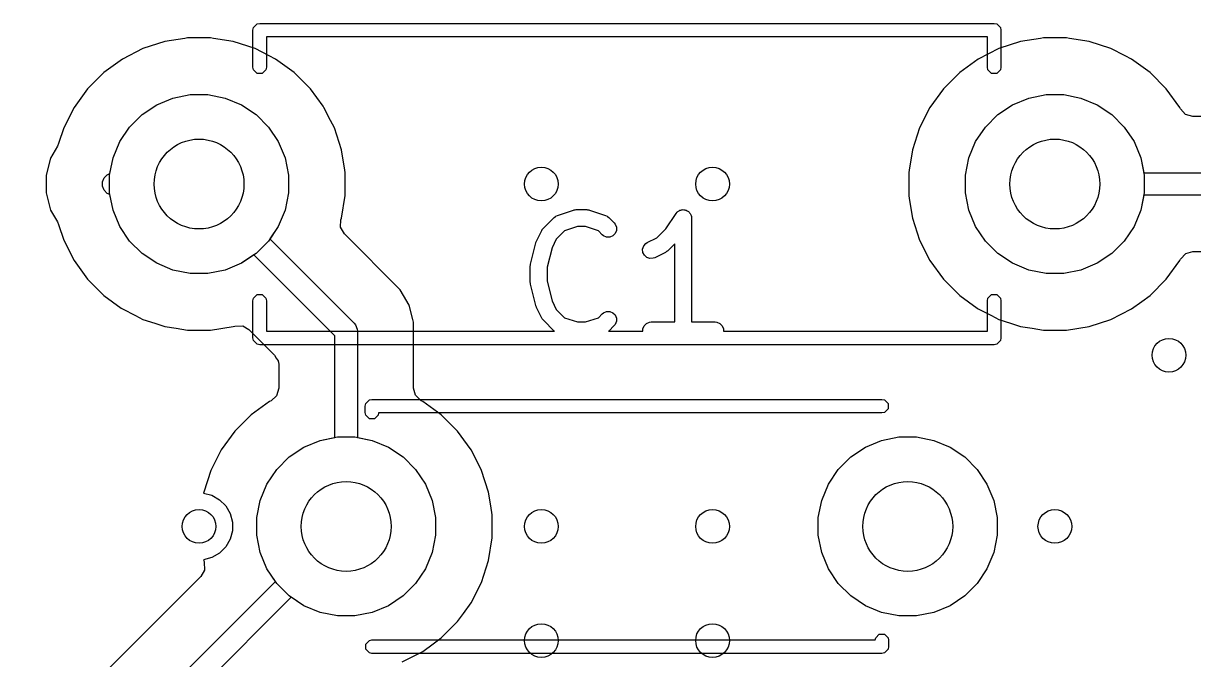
# Model space of a CAD drawing. Header units: inches. Extents: x 5.59 to 6.78, y -5.65 to -2.26.
# Drawn here: x 5.969 to 6.3792, y -4.5823 to -4.3593 of the extents above; entities that cross this region are included whole.
import ezdxf

# ---------------------------------------------------------------- set-up
doc = ezdxf.new("R2010")
doc.units = ezdxf.units.IN
doc.header["$MEASUREMENT"] = 0
for name, color, linetype, true_color in [('Edge.Cuts', 31, 'CONTINUOUS', 0xffb86c), ('F.Cu', 11, 'CONTINUOUS', 0xff5555), ('F.Mask', 191, 'CONTINUOUS', 0xbd93f9), ('F.Silkscreen', 141, 'CONTINUOUS', 0x8be9fd)]:
    doc.layers.add(name, color=color, linetype=linetype, true_color=true_color)

msp = doc.modelspace()

# ---------------------------------------------------------------- linework, layer by layer
at = {"layer": 'Edge.Cuts'}
for centre in [(6.03055, -4.41559), (6.03055, -4.41559), (6.33055, -4.41559), (6.33055, -4.41559), (6.08213, -4.53559), (6.08213, -4.53559), (6.27898, -4.53559), (6.27898, -4.53559)]:
    msp.add_circle(centre, 0.01575, dxfattribs=at)
at = {"layer": 'F.Cu', "linetype": 'CONTINUOUS'}
for p, q in [((6.02652, -4.36439), (6.02556, -4.36454)), ((6.03458, -4.36439), (6.02652, -4.36439)), ((6.03567, -4.36456), (6.03458, -4.36439)), ((6.32652, -4.36439), (6.32556, -4.36454)), ((6.33458, -4.36439), (6.32652, -4.36439)), ((6.33567, -4.36456), (6.33458, -4.36439)), ((6.0109, -4.36814), (6.00372, -4.3718)), ((6.01856, -4.36565), (6.0109, -4.36814)), ((6.02556, -4.36454), (6.01856, -4.36565)), ((6.04254, -4.36565), (6.03567, -4.36456)), ((6.05021, -4.36814), (6.04254, -4.36565)), ((6.05514, -4.37066), (6.05021, -4.36814)), ((6.3109, -4.36814), (6.30372, -4.3718)), ((6.31856, -4.36565), (6.3109, -4.36814)), ((6.32556, -4.36454), (6.31856, -4.36565)), ((6.34254, -4.36565), (6.33567, -4.36456)), ((6.35021, -4.36814), (6.34254, -4.36565)), ((6.35514, -4.37066), (6.35021, -4.36814)), ((6.00372, -4.3718), (5.9972, -4.37654)), ((6.05739, -4.3718), (6.05514, -4.37066)), ((6.06391, -4.37654), (6.05739, -4.3718)), ((6.05739, -4.3718), (6.05739, -4.3718)), ((6.05739, -4.3718), (6.05739, -4.3718)), ((6.30372, -4.3718), (6.2972, -4.37654)), ((6.35739, -4.3718), (6.35514, -4.37066)), ((6.36391, -4.37654), (6.35739, -4.3718)), ((6.35739, -4.3718), (6.35739, -4.3718)), ((6.35739, -4.3718), (6.35739, -4.3718)), ((5.9972, -4.37654), (5.9915, -4.38224)), ((6.06961, -4.38224), (6.06391, -4.37654)), ((6.2972, -4.37654), (6.2915, -4.38224)), ((6.36961, -4.38224), (6.36391, -4.37654)), ((5.9915, -4.38224), (5.98676, -4.38876)), ((6.02141, -4.38545), (6.02746, -4.38425)), ((6.02746, -4.38425), (6.03364, -4.38425)), ((6.03364, -4.38425), (6.03969, -4.38545)), ((6.07404, -4.38834), (6.06961, -4.38224)), ((6.2915, -4.38224), (6.28676, -4.38876)), ((6.32141, -4.38545), (6.32746, -4.38425)), ((6.32746, -4.38425), (6.33364, -4.38425)), ((6.33364, -4.38425), (6.33969, -4.38545)), ((6.37434, -4.38876), (6.36961, -4.38224)), ((5.98676, -4.38876), (5.9831, -4.39594)), ((6.01057, -4.39124), (6.0157, -4.38781)), ((6.0157, -4.38781), (6.02141, -4.38545)), ((6.03969, -4.38545), (6.0454, -4.38781)), ((6.0454, -4.38781), (6.05053, -4.39124)), ((6.07434, -4.38876), (6.07404, -4.38834)), ((6.07667, -4.39333), (6.07434, -4.38876)), ((6.28676, -4.38876), (6.2831, -4.39594)), ((6.31057, -4.39124), (6.3157, -4.38781)), ((6.3157, -4.38781), (6.32141, -4.38545)), ((6.33969, -4.38545), (6.3454, -4.38781)), ((6.3454, -4.38781), (6.35053, -4.39124)), ((6.37461, -4.38928), (6.37434, -4.38876)), ((6.37434, -4.38876), (6.37434, -4.38876)), ((6.37434, -4.38876), (6.37434, -4.38876)), ((6.0062, -4.39561), (6.01057, -4.39124)), ((6.05053, -4.39124), (6.0549, -4.39561)), ((6.3062, -4.39561), (6.31057, -4.39124)), ((6.35053, -4.39124), (6.3549, -4.39561)), ((6.37632, -4.39117), (6.37461, -4.38928)), ((6.37896, -4.39195), (6.37632, -4.39117)), ((6.43512, -4.39195), (6.37896, -4.39195)), ((5.9831, -4.39594), (5.98133, -4.40138)), ((6.00277, -4.40074), (6.0062, -4.39561)), ((6.0549, -4.39561), (6.05833, -4.40074)), ((6.078, -4.39594), (6.07667, -4.39333)), ((6.08049, -4.4036), (6.078, -4.39594)), ((6.2831, -4.39594), (6.28061, -4.4036)), ((6.30277, -4.40074), (6.3062, -4.39561)), ((6.3549, -4.39561), (6.35833, -4.40074)), ((5.98133, -4.40138), (5.98092, -4.40231)), ((6.00041, -4.40645), (6.00277, -4.40074)), ((6.05833, -4.40074), (6.06069, -4.40645)), ((6.30041, -4.40645), (6.30277, -4.40074)), ((6.35833, -4.40074), (6.36069, -4.40645)), ((5.98092, -4.40231), (5.97852, -4.40647)), ((6.08162, -4.41074), (6.08049, -4.4036)), ((6.28061, -4.4036), (6.27948, -4.41074)), ((5.97852, -4.40647), (5.97691, -4.41248)), ((5.97852, -4.40647), (5.97852, -4.40647)), ((5.99932, -4.41192), (6.00041, -4.40645)), ((6.06069, -4.40645), (6.0619, -4.4125)), ((6.29921, -4.4125), (6.30041, -4.40645)), ((6.36069, -4.40645), (6.36173, -4.41165)), ((5.97691, -4.41248), (5.97691, -4.4187)), ((5.99669, -4.41482), (5.99728, -4.4134)), ((5.99728, -4.4134), (5.99836, -4.41232)), ((5.99836, -4.41232), (5.99932, -4.41192)), ((6.0619, -4.4125), (6.0619, -4.41868)), ((6.08175, -4.41156), (6.08162, -4.41074)), ((6.08175, -4.41962), (6.08175, -4.41156)), ((6.27948, -4.41074), (6.27935, -4.41156)), ((6.27935, -4.41156), (6.27935, -4.41962)), ((6.29921, -4.41868), (6.29921, -4.4125)), ((6.36173, -4.41165), (6.46359, -4.41165)), ((5.99669, -4.41636), (5.99669, -4.41482)), ((5.99728, -4.41778), (5.99669, -4.41636)), ((5.99836, -4.41886), (5.99728, -4.41778)), ((5.97691, -4.4187), (5.97791, -4.42243)), ((5.99932, -4.41926), (5.99836, -4.41886)), ((6.00041, -4.42473), (5.99932, -4.41926)), ((6.0619, -4.41868), (6.06069, -4.42473)), ((6.08049, -4.42758), (6.08175, -4.41962)), ((6.27935, -4.41962), (6.27952, -4.42071)), ((6.27952, -4.42071), (6.28061, -4.42758)), ((6.30041, -4.42473), (6.29921, -4.41868)), ((6.36173, -4.41953), (6.36069, -4.42473)), ((6.47016, -4.41953), (6.36173, -4.41953)), ((5.97791, -4.42243), (5.97852, -4.42472)), ((5.97852, -4.42472), (5.97852, -4.42472)), ((5.97852, -4.42472), (5.98092, -4.42887)), ((6.00277, -4.43044), (6.00041, -4.42473)), ((6.06069, -4.42473), (6.05833, -4.43044)), ((6.30277, -4.43044), (6.30041, -4.42473)), ((6.36069, -4.42473), (6.35833, -4.43044)), ((5.98092, -4.42887), (5.98133, -4.4298)), ((5.98133, -4.4298), (5.9831, -4.43525)), ((6.08018, -4.43069), (6.08031, -4.42814)), ((6.08031, -4.42814), (6.08049, -4.42758)), ((6.28061, -4.42758), (6.2831, -4.43525)), ((6.0062, -4.43557), (6.00277, -4.43044)), ((6.05833, -4.43044), (6.05538, -4.43485)), ((6.0815, -4.4331), (6.08018, -4.43069)), ((6.10104, -4.45265), (6.0815, -4.4331)), ((6.3062, -4.43557), (6.30277, -4.43044)), ((6.35833, -4.43044), (6.3549, -4.43557)), ((5.9831, -4.43525), (5.98676, -4.44243)), ((6.01057, -4.43994), (6.0062, -4.43557)), ((6.05538, -4.43485), (6.08491, -4.46438)), ((6.2831, -4.43525), (6.28676, -4.44243)), ((6.31057, -4.43994), (6.3062, -4.43557)), ((6.3549, -4.43557), (6.35053, -4.43994)), ((5.98676, -4.44243), (5.9915, -4.44895)), ((6.0157, -4.44337), (6.01057, -4.43994)), ((6.04981, -4.44042), (6.0454, -4.44337)), ((6.07819, -4.4688), (6.04981, -4.44042)), ((6.28676, -4.44243), (6.2915, -4.44895)), ((6.3157, -4.44337), (6.31057, -4.43994)), ((6.35053, -4.43994), (6.3454, -4.44337)), ((6.36961, -4.44895), (6.37434, -4.44243)), ((6.37434, -4.44243), (6.37461, -4.4419)), ((6.37434, -4.44243), (6.37434, -4.44243)), ((6.37434, -4.44243), (6.37434, -4.44243)), ((6.37461, -4.4419), (6.3765, -4.4399)), ((6.3765, -4.4399), (6.37896, -4.43923)), ((6.37896, -4.43923), (6.46225, -4.43923)), ((6.02141, -4.44573), (6.0157, -4.44337)), ((6.02746, -4.44693), (6.02141, -4.44573)), ((6.03969, -4.44573), (6.03364, -4.44693)), ((6.0454, -4.44337), (6.03969, -4.44573)), ((6.32141, -4.44573), (6.3157, -4.44337)), ((6.32746, -4.44693), (6.32141, -4.44573)), ((6.33969, -4.44573), (6.33364, -4.44693)), ((6.3454, -4.44337), (6.33969, -4.44573)), ((5.9915, -4.44895), (5.9972, -4.45464)), ((6.03364, -4.44693), (6.02746, -4.44693)), ((6.2915, -4.44895), (6.2972, -4.45464)), ((6.33364, -4.44693), (6.32746, -4.44693)), ((6.36391, -4.45464), (6.3696, -4.44895)), ((6.3696, -4.44895), (6.3696, -4.44895)), ((6.3696, -4.44895), (6.36961, -4.44895)), ((5.9972, -4.45464), (6.0033, -4.45908)), ((6.1022, -4.45464), (6.10104, -4.45265)), ((6.10104, -4.45265), (6.10104, -4.45265)), ((6.10416, -4.45804), (6.1022, -4.45464)), ((6.2972, -4.45464), (6.3033, -4.45908)), ((6.36105, -4.45672), (6.36391, -4.45464)), ((6.36391, -4.45464), (6.36391, -4.45464)), ((6.36391, -4.45464), (6.36391, -4.45464)), ((6.1055, -4.46304), (6.10416, -4.45804)), ((6.35739, -4.45938), (6.36105, -4.45672)), ((6.0033, -4.45908), (6.00372, -4.45938)), ((6.00372, -4.45938), (6.00829, -4.46171)), ((6.00829, -4.46171), (6.0109, -4.46304)), ((6.3033, -4.45908), (6.30372, -4.45938)), ((6.30372, -4.45938), (6.30829, -4.46171)), ((6.30829, -4.46171), (6.3109, -4.46304)), ((6.35021, -4.46304), (6.35739, -4.45938)), ((6.0109, -4.46304), (6.0109, -4.46304)), ((6.0109, -4.46304), (6.0109, -4.46304)), ((6.0109, -4.46304), (6.01501, -4.46438)), ((6.01501, -4.46438), (6.01856, -4.46553)), ((6.01856, -4.46553), (6.02254, -4.46616)), ((6.02254, -4.46616), (6.02652, -4.46679)), ((6.02652, -4.46679), (6.02652, -4.46679)), ((6.02652, -4.46679), (6.03458, -4.46679)), ((6.03458, -4.46679), (6.04254, -4.46553)), ((6.03458, -4.46679), (6.03458, -4.46679)), ((6.04254, -4.46553), (6.0431, -4.46535)), ((6.0431, -4.46535), (6.04585, -4.46527)), ((6.04585, -4.46527), (6.04806, -4.46654)), ((6.04806, -4.46654), (6.05705, -4.47553)), ((6.08491, -4.46438), (6.0854, -4.46498)), ((6.0854, -4.46498), (6.08599, -4.4664)), ((6.08599, -4.4664), (6.08606, -4.46717)), ((6.10577, -4.46405), (6.1055, -4.46304)), ((6.10577, -4.47067), (6.10577, -4.46405)), ((6.3109, -4.46304), (6.3109, -4.46304)), ((6.3109, -4.46304), (6.3109, -4.46304)), ((6.3109, -4.46304), (6.31501, -4.46438)), ((6.31501, -4.46438), (6.31856, -4.46553)), ((6.31856, -4.46553), (6.32254, -4.46616)), ((6.32254, -4.46616), (6.32652, -4.46679)), ((6.32652, -4.46679), (6.32652, -4.46679)), ((6.32652, -4.46679), (6.33458, -4.46679)), ((6.33458, -4.46679), (6.34254, -4.46553)), ((6.33458, -4.46679), (6.33458, -4.46679)), ((6.34254, -4.46553), (6.35021, -4.46304)), ((6.07819, -4.50442), (6.07819, -4.4688)), ((6.08606, -4.46717), (6.08606, -4.50442)), ((6.10577, -4.48718), (6.10577, -4.47067)), ((6.10577, -4.47067), (6.10577, -4.47067)), ((6.05705, -4.47553), (6.05763, -4.47659)), ((6.05763, -4.47659), (6.05829, -4.4776)), ((6.05829, -4.4776), (6.05832, -4.47785)), ((6.05832, -4.47785), (6.05837, -4.47794)), ((6.05837, -4.47794), (6.05848, -4.47898)), ((6.05848, -4.47898), (6.05848, -4.48718)), ((6.05848, -4.48718), (6.05771, -4.48982)), ((6.10643, -4.48964), (6.10577, -4.48718)), ((6.05582, -4.49153), (6.05529, -4.4918)), ((6.05771, -4.48982), (6.05582, -4.49153)), ((6.10843, -4.49153), (6.10643, -4.48964)), ((6.10896, -4.4918), (6.10843, -4.49153)), ((6.05529, -4.4918), (6.04877, -4.49654)), ((6.11548, -4.49654), (6.10896, -4.4918)), ((6.04877, -4.49654), (6.04307, -4.50224)), ((6.12118, -4.50224), (6.11548, -4.49654)), ((6.04307, -4.50224), (6.03834, -4.50876)), ((6.12465, -4.50701), (6.12118, -4.50224)), ((6.06215, -4.51124), (6.06728, -4.50781)), ((6.06728, -4.50781), (6.07298, -4.50545)), ((6.07298, -4.50545), (6.07819, -4.50442)), ((6.08606, -4.50442), (6.09127, -4.50545)), ((6.09127, -4.50545), (6.09697, -4.50781)), ((6.09697, -4.50781), (6.10211, -4.51124)), ((6.12592, -4.50876), (6.12465, -4.50701)), ((6.03834, -4.50876), (6.03468, -4.51594)), ((6.05778, -4.51561), (6.06215, -4.51124)), ((6.10211, -4.51124), (6.10647, -4.51561)), ((6.12825, -4.51333), (6.12592, -4.50876)), ((6.03468, -4.51594), (6.03219, -4.5236)), ((6.05435, -4.52074), (6.05778, -4.51561)), ((6.10647, -4.51561), (6.1099, -4.52074)), ((6.12958, -4.51594), (6.12825, -4.51333)), ((6.13207, -4.5236), (6.12958, -4.51594)), ((6.03219, -4.5236), (6.03214, -4.52389)), ((6.03214, -4.52389), (6.03507, -4.52468)), ((6.05199, -4.52645), (6.05435, -4.52074)), ((6.1099, -4.52074), (6.11227, -4.52645)), ((6.13283, -4.52842), (6.13207, -4.5236)), ((6.03507, -4.52468), (6.03774, -4.52622)), ((6.03774, -4.52622), (6.03992, -4.5284)), ((6.03992, -4.5284), (6.04146, -4.53107)), ((6.05078, -4.5325), (6.05199, -4.52645)), ((6.11227, -4.52645), (6.11347, -4.5325)), ((6.13333, -4.53156), (6.13283, -4.52842)), ((6.04146, -4.53107), (6.04226, -4.53405)), ((6.05078, -4.53868), (6.05078, -4.5325)), ((6.11347, -4.5325), (6.11347, -4.53868)), ((6.13333, -4.53962), (6.13333, -4.53156)), ((6.04226, -4.53405), (6.04226, -4.53713)), ((6.04146, -4.54011), (6.03992, -4.54278)), ((6.04226, -4.53713), (6.04146, -4.54011)), ((6.05199, -4.54473), (6.05078, -4.53868)), ((6.11347, -4.53868), (6.11227, -4.54473)), ((6.13207, -4.54758), (6.13333, -4.53962)), ((6.03774, -4.54496), (6.03507, -4.5465)), ((6.03992, -4.54278), (6.03774, -4.54496)), ((6.05435, -4.55044), (6.05199, -4.54473)), ((6.11227, -4.54473), (6.1099, -4.55044)), ((6.03507, -4.5465), (6.03214, -4.54729)), ((6.03214, -4.54729), (6.03219, -4.54758)), ((6.03219, -4.54758), (6.03237, -4.54814)), ((6.03237, -4.54814), (6.03245, -4.55089)), ((6.12958, -4.55524), (6.13207, -4.54758)), ((6.03118, -4.5531), (5.93327, -4.65101)), ((6.03245, -4.55089), (6.03118, -4.5531)), ((6.0573, -4.55485), (6.05435, -4.55044)), ((6.1099, -4.55044), (6.10647, -4.55557)), ((5.92923, -4.68292), (6.0573, -4.55485)), ((6.10647, -4.55557), (6.10211, -4.55994)), ((6.12592, -4.56243), (6.12958, -4.55524)), ((6.06287, -4.56042), (5.93171, -4.69157)), ((6.06728, -4.56337), (6.06287, -4.56042)), ((6.10211, -4.55994), (6.09697, -4.56337)), ((6.07298, -4.56573), (6.06728, -4.56337)), ((6.09697, -4.56337), (6.09127, -4.56573)), ((6.12326, -4.56609), (6.12592, -4.56243)), ((6.07904, -4.56693), (6.07298, -4.56573)), ((6.08521, -4.56693), (6.07904, -4.56693)), ((6.09127, -4.56573), (6.08521, -4.56693)), ((6.11548, -4.57464), (6.12118, -4.56895)), ((6.12118, -4.56895), (6.12326, -4.56609)), ((6.12118, -4.56895), (6.12118, -4.56895)), ((6.12118, -4.56895), (6.12118, -4.56895)), ((6.10896, -4.57938), (6.11262, -4.57672)), ((6.11262, -4.57672), (6.11548, -4.57464)), ((6.11548, -4.57464), (6.11548, -4.57464)), ((6.11548, -4.57464), (6.11548, -4.57464)), ((6.10178, -4.58304), (6.10896, -4.57938))]:
    msp.add_line(p, q, dxfattribs=at)
at = {"layer": 'F.Cu'}
for centre, radius in [((6.03055, -4.41559), 0.01575), ((6.03055, -4.41559), 0.01575), ((6.33055, -4.41559), 0.01575), ((6.33055, -4.41559), 0.01575), ((6.15055, -4.41559), 0.00591), ((6.15055, -4.41559), 0.00591), ((6.21055, -4.41559), 0.00591), ((6.21055, -4.41559), 0.00591), ((6.37055, -4.47559), 0.00591), ((6.37055, -4.47559), 0.00591), ((6.08213, -4.53559), 0.01575), ((6.08213, -4.53559), 0.01575), ((6.27898, -4.53559), 0.01575), ((6.27898, -4.53559), 0.01575), ((6.03055, -4.53559), 0.00591), ((6.03055, -4.53559), 0.00591), ((6.15055, -4.53559), 0.00591), ((6.15055, -4.53559), 0.00591), ((6.21055, -4.53559), 0.00591), ((6.21055, -4.53559), 0.00591), ((6.33055, -4.53559), 0.00591), ((6.33055, -4.53559), 0.00591), ((6.15055, -4.57559), 0.00591), ((6.15055, -4.57559), 0.00591), ((6.21055, -4.57559), 0.00591), ((6.21055, -4.57559), 0.00591)]:
    msp.add_circle(centre, radius, dxfattribs=at)
at = {"layer": 'F.Mask', "linetype": 'CONTINUOUS'}
for p, q in [((6.02141, -4.38545), (6.02746, -4.38425)), ((6.02746, -4.38425), (6.03364, -4.38425)), ((6.03364, -4.38425), (6.03969, -4.38545)), ((6.32141, -4.38545), (6.32746, -4.38425)), ((6.32746, -4.38425), (6.33364, -4.38425)), ((6.33364, -4.38425), (6.33969, -4.38545)), ((6.01057, -4.39124), (6.0157, -4.38781)), ((6.0157, -4.38781), (6.02141, -4.38545)), ((6.03969, -4.38545), (6.0454, -4.38781)), ((6.0454, -4.38781), (6.05053, -4.39124)), ((6.31057, -4.39124), (6.3157, -4.38781)), ((6.3157, -4.38781), (6.32141, -4.38545)), ((6.33969, -4.38545), (6.3454, -4.38781)), ((6.3454, -4.38781), (6.35053, -4.39124)), ((6.0062, -4.39561), (6.01057, -4.39124)), ((6.05053, -4.39124), (6.0549, -4.39561)), ((6.3062, -4.39561), (6.31057, -4.39124)), ((6.35053, -4.39124), (6.3549, -4.39561)), ((6.00277, -4.40074), (6.0062, -4.39561)), ((6.0549, -4.39561), (6.05833, -4.40074)), ((6.30277, -4.40074), (6.3062, -4.39561)), ((6.3549, -4.39561), (6.35833, -4.40074)), ((6.00041, -4.40645), (6.00277, -4.40074)), ((6.05833, -4.40074), (6.06069, -4.40645)), ((6.30041, -4.40645), (6.30277, -4.40074)), ((6.35833, -4.40074), (6.36069, -4.40645)), ((5.99921, -4.4125), (6.00041, -4.40645)), ((6.06069, -4.40645), (6.0619, -4.4125)), ((6.29921, -4.4125), (6.30041, -4.40645)), ((6.36069, -4.40645), (6.3619, -4.4125)), ((5.99921, -4.41868), (5.99921, -4.4125)), ((6.0619, -4.4125), (6.0619, -4.41868)), ((6.29921, -4.41868), (6.29921, -4.4125)), ((6.3619, -4.4125), (6.3619, -4.41868)), ((6.00041, -4.42473), (5.99921, -4.41868)), ((6.0619, -4.41868), (6.06069, -4.42473)), ((6.30041, -4.42473), (6.29921, -4.41868)), ((6.3619, -4.41868), (6.36069, -4.42473)), ((6.00277, -4.43044), (6.00041, -4.42473)), ((6.06069, -4.42473), (6.05833, -4.43044)), ((6.30277, -4.43044), (6.30041, -4.42473)), ((6.36069, -4.42473), (6.35833, -4.43044)), ((6.0062, -4.43557), (6.00277, -4.43044)), ((6.05833, -4.43044), (6.0549, -4.43557)), ((6.3062, -4.43557), (6.30277, -4.43044)), ((6.35833, -4.43044), (6.3549, -4.43557)), ((6.01057, -4.43994), (6.0062, -4.43557)), ((6.0549, -4.43557), (6.05053, -4.43994)), ((6.31057, -4.43994), (6.3062, -4.43557)), ((6.3549, -4.43557), (6.35053, -4.43994)), ((6.0157, -4.44337), (6.01057, -4.43994)), ((6.05053, -4.43994), (6.0454, -4.44337)), ((6.3157, -4.44337), (6.31057, -4.43994)), ((6.35053, -4.43994), (6.3454, -4.44337)), ((6.02141, -4.44573), (6.0157, -4.44337)), ((6.02746, -4.44693), (6.02141, -4.44573)), ((6.03969, -4.44573), (6.03364, -4.44693)), ((6.0454, -4.44337), (6.03969, -4.44573)), ((6.32141, -4.44573), (6.3157, -4.44337)), ((6.32746, -4.44693), (6.32141, -4.44573)), ((6.33969, -4.44573), (6.33364, -4.44693)), ((6.3454, -4.44337), (6.33969, -4.44573)), ((6.03364, -4.44693), (6.02746, -4.44693)), ((6.33364, -4.44693), (6.32746, -4.44693)), ((6.06215, -4.51124), (6.06728, -4.50781)), ((6.06728, -4.50781), (6.07298, -4.50545)), ((6.07298, -4.50545), (6.07904, -4.50425)), ((6.07904, -4.50425), (6.08521, -4.50425)), ((6.08521, -4.50425), (6.09127, -4.50545)), ((6.09127, -4.50545), (6.09697, -4.50781)), ((6.09697, -4.50781), (6.10211, -4.51124)), ((6.259, -4.51124), (6.26413, -4.50781)), ((6.26413, -4.50781), (6.26983, -4.50545)), ((6.26983, -4.50545), (6.27589, -4.50425)), ((6.27589, -4.50425), (6.28206, -4.50425)), ((6.28206, -4.50425), (6.28812, -4.50545)), ((6.28812, -4.50545), (6.29382, -4.50781)), ((6.29382, -4.50781), (6.29896, -4.51124)), ((6.05778, -4.51561), (6.06215, -4.51124)), ((6.10211, -4.51124), (6.10647, -4.51561)), ((6.25463, -4.51561), (6.259, -4.51124)), ((6.29896, -4.51124), (6.30332, -4.51561)), ((6.05435, -4.52074), (6.05778, -4.51561)), ((6.10647, -4.51561), (6.1099, -4.52074)), ((6.2512, -4.52074), (6.25463, -4.51561)), ((6.30332, -4.51561), (6.30675, -4.52074)), ((6.05199, -4.52645), (6.05435, -4.52074)), ((6.1099, -4.52074), (6.11227, -4.52645)), ((6.24884, -4.52645), (6.2512, -4.52074)), ((6.30675, -4.52074), (6.30912, -4.52645)), ((6.05078, -4.5325), (6.05199, -4.52645)), ((6.11227, -4.52645), (6.11347, -4.5325)), ((6.24763, -4.5325), (6.24884, -4.52645)), ((6.30912, -4.52645), (6.31032, -4.5325)), ((6.05078, -4.53868), (6.05078, -4.5325)), ((6.11347, -4.5325), (6.11347, -4.53868)), ((6.24763, -4.53868), (6.24763, -4.5325)), ((6.31032, -4.5325), (6.31032, -4.53868)), ((6.05199, -4.54473), (6.05078, -4.53868)), ((6.11347, -4.53868), (6.11227, -4.54473)), ((6.24884, -4.54473), (6.24763, -4.53868)), ((6.31032, -4.53868), (6.30912, -4.54473)), ((6.05435, -4.55044), (6.05199, -4.54473)), ((6.11227, -4.54473), (6.1099, -4.55044)), ((6.2512, -4.55044), (6.24884, -4.54473)), ((6.30912, -4.54473), (6.30675, -4.55044)), ((6.05778, -4.55557), (6.05435, -4.55044)), ((6.1099, -4.55044), (6.10647, -4.55557)), ((6.25463, -4.55557), (6.2512, -4.55044)), ((6.30675, -4.55044), (6.30332, -4.55557)), ((6.06215, -4.55994), (6.05778, -4.55557)), ((6.10647, -4.55557), (6.10211, -4.55994)), ((6.259, -4.55994), (6.25463, -4.55557)), ((6.30332, -4.55557), (6.29896, -4.55994)), ((6.06728, -4.56337), (6.06215, -4.55994)), ((6.10211, -4.55994), (6.09697, -4.56337)), ((6.26413, -4.56337), (6.259, -4.55994)), ((6.29896, -4.55994), (6.29382, -4.56337)), ((6.07298, -4.56573), (6.06728, -4.56337)), ((6.09697, -4.56337), (6.09127, -4.56573)), ((6.26983, -4.56573), (6.26413, -4.56337)), ((6.29382, -4.56337), (6.28812, -4.56573)), ((6.07904, -4.56693), (6.07298, -4.56573)), ((6.08521, -4.56693), (6.07904, -4.56693)), ((6.09127, -4.56573), (6.08521, -4.56693)), ((6.27589, -4.56693), (6.26983, -4.56573)), ((6.28206, -4.56693), (6.27589, -4.56693)), ((6.28812, -4.56573), (6.28206, -4.56693))]:
    msp.add_line(p, q, dxfattribs=at)
at = {"layer": 'F.Mask'}
for centre in [(6.03055, -4.41559), (6.03055, -4.41559), (6.33055, -4.41559), (6.33055, -4.41559), (6.08213, -4.53559), (6.08213, -4.53559), (6.27898, -4.53559), (6.27898, -4.53559)]:
    msp.add_circle(centre, 0.01575, dxfattribs=at)
at = {"layer": 'F.Silkscreen', "linetype": 'CONTINUOUS'}
for p, q in [((6.04963, -4.36075), (6.05091, -4.35947)), ((6.05091, -4.35947), (6.05181, -4.35929)), ((6.05181, -4.35929), (6.30929, -4.35929)), ((6.30929, -4.35929), (6.3102, -4.35947)), ((6.3102, -4.35947), (6.31147, -4.36075)), ((6.04945, -4.36165), (6.04963, -4.36075)), ((6.04945, -4.37465), (6.04945, -4.36165)), ((6.30693, -4.36402), (6.05417, -4.36402)), ((6.05417, -4.36402), (6.05417, -4.37465)), ((6.30693, -4.37465), (6.30693, -4.36402)), ((6.31147, -4.36075), (6.31165, -4.36165)), ((6.31165, -4.36165), (6.31165, -4.37465)), ((6.04963, -4.37555), (6.04945, -4.37465)), ((6.05091, -4.37683), (6.04963, -4.37555)), ((6.05272, -4.37683), (6.05091, -4.37683)), ((6.05399, -4.37555), (6.05272, -4.37683)), ((6.05417, -4.37465), (6.05399, -4.37555)), ((6.30711, -4.37555), (6.30693, -4.37465)), ((6.30839, -4.37683), (6.30711, -4.37555)), ((6.3102, -4.37683), (6.30839, -4.37683)), ((6.31147, -4.37555), (6.3102, -4.37683)), ((6.31165, -4.37465), (6.31147, -4.37555)), ((6.15618, -4.42659), (6.16181, -4.42471)), ((6.16181, -4.42471), (6.16209, -4.42465)), ((6.16209, -4.42465), (6.16216, -4.42462)), ((6.16216, -4.42462), (6.16227, -4.42461)), ((6.16227, -4.42461), (6.16237, -4.42458)), ((6.16237, -4.42458), (6.16245, -4.42459)), ((6.16245, -4.42459), (6.16274, -4.42456)), ((6.16274, -4.42456), (6.16649, -4.42456)), ((6.16649, -4.42456), (6.16678, -4.42459)), ((6.16678, -4.42459), (6.16686, -4.42458)), ((6.16686, -4.42458), (6.16696, -4.42461)), ((6.16696, -4.42461), (6.16707, -4.42462)), ((6.16707, -4.42462), (6.16714, -4.42465)), ((6.16714, -4.42465), (6.16742, -4.42471)), ((6.16742, -4.42471), (6.17305, -4.42659)), ((6.19419, -4.43126), (6.19778, -4.42587)), ((6.19778, -4.42587), (6.19815, -4.42543)), ((6.19778, -4.42587), (6.19778, -4.42587)), ((6.19778, -4.42587), (6.19778, -4.42587)), ((6.19778, -4.42587), (6.19778, -4.42587)), ((6.19815, -4.42543), (6.19839, -4.42526)), ((6.19839, -4.42526), (6.1986, -4.42506)), ((6.1986, -4.42506), (6.19886, -4.42495)), ((6.19886, -4.42495), (6.1991, -4.42479)), ((6.1991, -4.42479), (6.19939, -4.42473)), ((6.19939, -4.42473), (6.19966, -4.42462)), ((6.19966, -4.42462), (6.19995, -4.42462)), ((6.19995, -4.42462), (6.20023, -4.42456)), ((6.20023, -4.42456), (6.20052, -4.42462)), ((6.20052, -4.42462), (6.20081, -4.42462)), ((6.20081, -4.42462), (6.20108, -4.42473)), ((6.20108, -4.42473), (6.20136, -4.42478)), ((6.20136, -4.42478), (6.20161, -4.42495)), ((6.20161, -4.42495), (6.20188, -4.42506)), ((6.20188, -4.42506), (6.20208, -4.42526)), ((6.20208, -4.42526), (6.20232, -4.42542)), ((6.20232, -4.42542), (6.20248, -4.42567)), ((6.20248, -4.42567), (6.20269, -4.42587)), ((6.20269, -4.42587), (6.2028, -4.42614)), ((6.15128, -4.43105), (6.15503, -4.4273)), ((6.15503, -4.4273), (6.15548, -4.42693)), ((6.15548, -4.42693), (6.15557, -4.42689)), ((6.15557, -4.42689), (6.15565, -4.42682)), ((6.15565, -4.42682), (6.15618, -4.42659)), ((6.17305, -4.42659), (6.17358, -4.42682)), ((6.17358, -4.42682), (6.17366, -4.42689)), ((6.17366, -4.42689), (6.17376, -4.42693)), ((6.17376, -4.42693), (6.1742, -4.4273)), ((6.1742, -4.4273), (6.17608, -4.42917)), ((6.17608, -4.42917), (6.17644, -4.42962)), ((6.17644, -4.42962), (6.17689, -4.43069)), ((6.2028, -4.42614), (6.20296, -4.42638)), ((6.20296, -4.42638), (6.20302, -4.42667)), ((6.20302, -4.42667), (6.20313, -4.42694)), ((6.20313, -4.42694), (6.20319, -4.42751)), ((6.20319, -4.42751), (6.20319, -4.42751)), ((6.20319, -4.42751), (6.20319, -4.42751)), ((6.20319, -4.42751), (6.20319, -4.42751)), ((6.20319, -4.42751), (6.20319, -4.46393)), ((6.14885, -4.43557), (6.15073, -4.43182)), ((6.15073, -4.43182), (6.15088, -4.43157)), ((6.15088, -4.43157), (6.15091, -4.4315)), ((6.15091, -4.4315), (6.15098, -4.43142)), ((6.15098, -4.43142), (6.15103, -4.43133)), ((6.15103, -4.43133), (6.15109, -4.43128)), ((6.15109, -4.43128), (6.15128, -4.43105)), ((6.15871, -4.43197), (6.15579, -4.43489)), ((6.16322, -4.43047), (6.15871, -4.43197)), ((6.16601, -4.43047), (6.16322, -4.43047)), ((6.17052, -4.43197), (6.16601, -4.43047)), ((6.1719, -4.43335), (6.17052, -4.43197)), ((6.17235, -4.43372), (6.1719, -4.43335)), ((6.17341, -4.43416), (6.17235, -4.43372)), ((6.17457, -4.43416), (6.17341, -4.43416)), ((6.17563, -4.43372), (6.17457, -4.43416)), ((6.17644, -4.4329), (6.17563, -4.43372)), ((6.17689, -4.43184), (6.17644, -4.4329)), ((6.17689, -4.43069), (6.17689, -4.43184)), ((6.19099, -4.43446), (6.19419, -4.43126)), ((6.14675, -4.44367), (6.14863, -4.43617)), ((6.14863, -4.43617), (6.14864, -4.43613)), ((6.14864, -4.43611), (6.14874, -4.43587)), ((6.14864, -4.43613), (6.14864, -4.43611)), ((6.14874, -4.43587), (6.14882, -4.43563)), ((6.14882, -4.43563), (6.14884, -4.43561)), ((6.14884, -4.43561), (6.14885, -4.43557)), ((6.15428, -4.43792), (6.15257, -4.44475)), ((6.15579, -4.43489), (6.15428, -4.43792)), ((6.18606, -4.43839), (6.18642, -4.4373)), ((6.18642, -4.4373), (6.18718, -4.43643)), ((6.18718, -4.43643), (6.18767, -4.43612)), ((6.18767, -4.43612), (6.19099, -4.43446)), ((6.19728, -4.43652), (6.19483, -4.43897)), ((6.19728, -4.46393), (6.19728, -4.43652)), ((6.18614, -4.43954), (6.18606, -4.43839)), ((6.18665, -4.44057), (6.18614, -4.43954)), ((6.18753, -4.44133), (6.18665, -4.44057)), ((6.18862, -4.44169), (6.18753, -4.44133)), ((6.18977, -4.44161), (6.18862, -4.44169)), ((6.19031, -4.4414), (6.18977, -4.44161)), ((6.19406, -4.43953), (6.19031, -4.4414)), ((6.19431, -4.43937), (6.19406, -4.43953)), ((6.19438, -4.43934), (6.19431, -4.43937)), ((6.19446, -4.43928), (6.19438, -4.43934)), ((6.19455, -4.43922), (6.19446, -4.43928)), ((6.1946, -4.43916), (6.19455, -4.43922)), ((6.19483, -4.43897), (6.1946, -4.43916)), ((6.14666, -4.44439), (6.14667, -4.44428)), ((6.14666, -4.45001), (6.14666, -4.44439)), ((6.14667, -4.44424), (6.1467, -4.44403)), ((6.14667, -4.44428), (6.14667, -4.44424)), ((6.1467, -4.44403), (6.14672, -4.44381)), ((6.14672, -4.44381), (6.14674, -4.44377)), ((6.14674, -4.44377), (6.14675, -4.44367)), ((6.15257, -4.44475), (6.15257, -4.44965)), ((6.14667, -4.45011), (6.14666, -4.45001)), ((6.14667, -4.45015), (6.14667, -4.45011)), ((6.1467, -4.45037), (6.14667, -4.45015)), ((6.14672, -4.45059), (6.1467, -4.45037)), ((6.14674, -4.45063), (6.14672, -4.45059)), ((6.14675, -4.45073), (6.14674, -4.45063)), ((6.15257, -4.44965), (6.15428, -4.45648)), ((6.04963, -4.45563), (6.05091, -4.45435)), ((6.05091, -4.45435), (6.05272, -4.45435)), ((6.05272, -4.45435), (6.05399, -4.45563)), ((6.14863, -4.45822), (6.14675, -4.45073)), ((6.30711, -4.45563), (6.30839, -4.45435)), ((6.30839, -4.45435), (6.3102, -4.45435)), ((6.3102, -4.45435), (6.31147, -4.45563)), ((6.04945, -4.45654), (6.04963, -4.45563)), ((6.04945, -4.46953), (6.04945, -4.45654)), ((6.05399, -4.45563), (6.05417, -4.45654)), ((6.05417, -4.45654), (6.05417, -4.46717)), ((6.14864, -4.45827), (6.14863, -4.45822)), ((6.14864, -4.45829), (6.14864, -4.45827)), ((6.14874, -4.45853), (6.14864, -4.45829)), ((6.14882, -4.45877), (6.14874, -4.45853)), ((6.14884, -4.45879), (6.14882, -4.45877)), ((6.14885, -4.45883), (6.14884, -4.45879)), ((6.15073, -4.46258), (6.14885, -4.45883)), ((6.15428, -4.45648), (6.15579, -4.45951)), ((6.30693, -4.45654), (6.30711, -4.45563)), ((6.30693, -4.46717), (6.30693, -4.45654)), ((6.31147, -4.45563), (6.31165, -4.45654)), ((6.31165, -4.45654), (6.31165, -4.46953)), ((6.15088, -4.46283), (6.15073, -4.46258)), ((6.15091, -4.4629), (6.15088, -4.46283)), ((6.15098, -4.46298), (6.15091, -4.4629)), ((6.15579, -4.45951), (6.15871, -4.46243)), ((6.15871, -4.46243), (6.16322, -4.46393)), ((6.16601, -4.46393), (6.17052, -4.46243)), ((6.17052, -4.46243), (6.1719, -4.46105)), ((6.1719, -4.46105), (6.17235, -4.46068)), ((6.17235, -4.46068), (6.17341, -4.46024)), ((6.17341, -4.46024), (6.17457, -4.46024)), ((6.17457, -4.46024), (6.17563, -4.46068)), ((6.17563, -4.46068), (6.17644, -4.46149)), ((6.17644, -4.46149), (6.17689, -4.46256)), ((6.17689, -4.46256), (6.17689, -4.46371)), ((6.15103, -4.46307), (6.15098, -4.46298)), ((6.15109, -4.46312), (6.15103, -4.46307)), ((6.15128, -4.46335), (6.15109, -4.46312)), ((6.15503, -4.4671), (6.15128, -4.46335)), ((6.16322, -4.46393), (6.16601, -4.46393)), ((6.17608, -4.46522), (6.1742, -4.4671)), ((6.17644, -4.46477), (6.17608, -4.46522)), ((6.17689, -4.46371), (6.17644, -4.46477)), ((6.18609, -4.46631), (6.18653, -4.46524)), ((6.18609, -4.46717), (6.18609, -4.46631)), ((6.18653, -4.46524), (6.18735, -4.46443)), ((6.18735, -4.46443), (6.18841, -4.46399)), ((6.18841, -4.46399), (6.18899, -4.46393)), ((6.18899, -4.46393), (6.19728, -4.46393)), ((6.20319, -4.46393), (6.21148, -4.46393)), ((6.21148, -4.46393), (6.21206, -4.46399)), ((6.21206, -4.46399), (6.21313, -4.46443)), ((6.21313, -4.46443), (6.21394, -4.46524)), ((6.21394, -4.46524), (6.21438, -4.46631)), ((6.21438, -4.46631), (6.21438, -4.46717)), ((6.04963, -4.47043), (6.04945, -4.46953)), ((6.05091, -4.47171), (6.04963, -4.47043)), ((6.05417, -4.46717), (6.15511, -4.46717)), ((6.15511, -4.46717), (6.15503, -4.4671)), ((6.1742, -4.4671), (6.17412, -4.46717)), ((6.17412, -4.46717), (6.18609, -4.46717)), ((6.21438, -4.46717), (6.30693, -4.46717)), ((6.31147, -4.47043), (6.3102, -4.47171)), ((6.31165, -4.46953), (6.31147, -4.47043)), ((6.05181, -4.47189), (6.05091, -4.47171)), ((6.30929, -4.47189), (6.05181, -4.47189)), ((6.3102, -4.47171), (6.30929, -4.47189)), ((6.089, -4.49256), (6.09028, -4.49128)), ((6.09028, -4.49128), (6.09118, -4.4911)), ((6.09118, -4.4911), (6.26992, -4.4911)), ((6.26992, -4.4911), (6.27083, -4.49128)), ((6.27083, -4.49128), (6.2721, -4.49256)), ((6.08882, -4.49346), (6.089, -4.49256)), ((6.08882, -4.49567), (6.08882, -4.49346)), ((6.089, -4.49657), (6.08882, -4.49567)), ((6.27083, -4.49565), (6.26992, -4.49583)), ((6.2721, -4.49437), (6.27083, -4.49565)), ((6.2721, -4.49256), (6.2721, -4.49437)), ((6.09028, -4.49785), (6.089, -4.49657)), ((6.09209, -4.49785), (6.09028, -4.49785)), ((6.09336, -4.49657), (6.09209, -4.49785)), ((6.09351, -4.49583), (6.09336, -4.49657)), ((6.26992, -4.49583), (6.09351, -4.49583)), ((6.26774, -4.57461), (6.26902, -4.57333)), ((6.26902, -4.57333), (6.27083, -4.57333)), ((6.27083, -4.57333), (6.2721, -4.57461)), ((6.089, -4.57681), (6.09028, -4.57553)), ((6.089, -4.57862), (6.089, -4.57681)), ((6.09028, -4.57553), (6.09118, -4.57535)), ((6.09118, -4.57535), (6.26759, -4.57535)), ((6.26759, -4.57535), (6.26774, -4.57461)), ((6.2721, -4.57461), (6.27228, -4.57551)), ((6.27228, -4.57772), (6.2721, -4.57862)), ((6.27228, -4.57551), (6.27228, -4.57772)), ((6.09028, -4.5799), (6.089, -4.57862)), ((6.09118, -4.58008), (6.09028, -4.5799)), ((6.26992, -4.58008), (6.09118, -4.58008)), ((6.27083, -4.5799), (6.26992, -4.58008)), ((6.2721, -4.57862), (6.27083, -4.5799))]:
    msp.add_line(p, q, dxfattribs=at)
at = {"layer": 'F.Silkscreen'}
for centre in [(6.03055, -4.41559), (6.03055, -4.41559), (6.33055, -4.41559), (6.33055, -4.41559), (6.08213, -4.53559), (6.08213, -4.53559), (6.27898, -4.53559), (6.27898, -4.53559)]:
    msp.add_circle(centre, 0.01575, dxfattribs=at)

doc.saveas('drawing.dxf')
